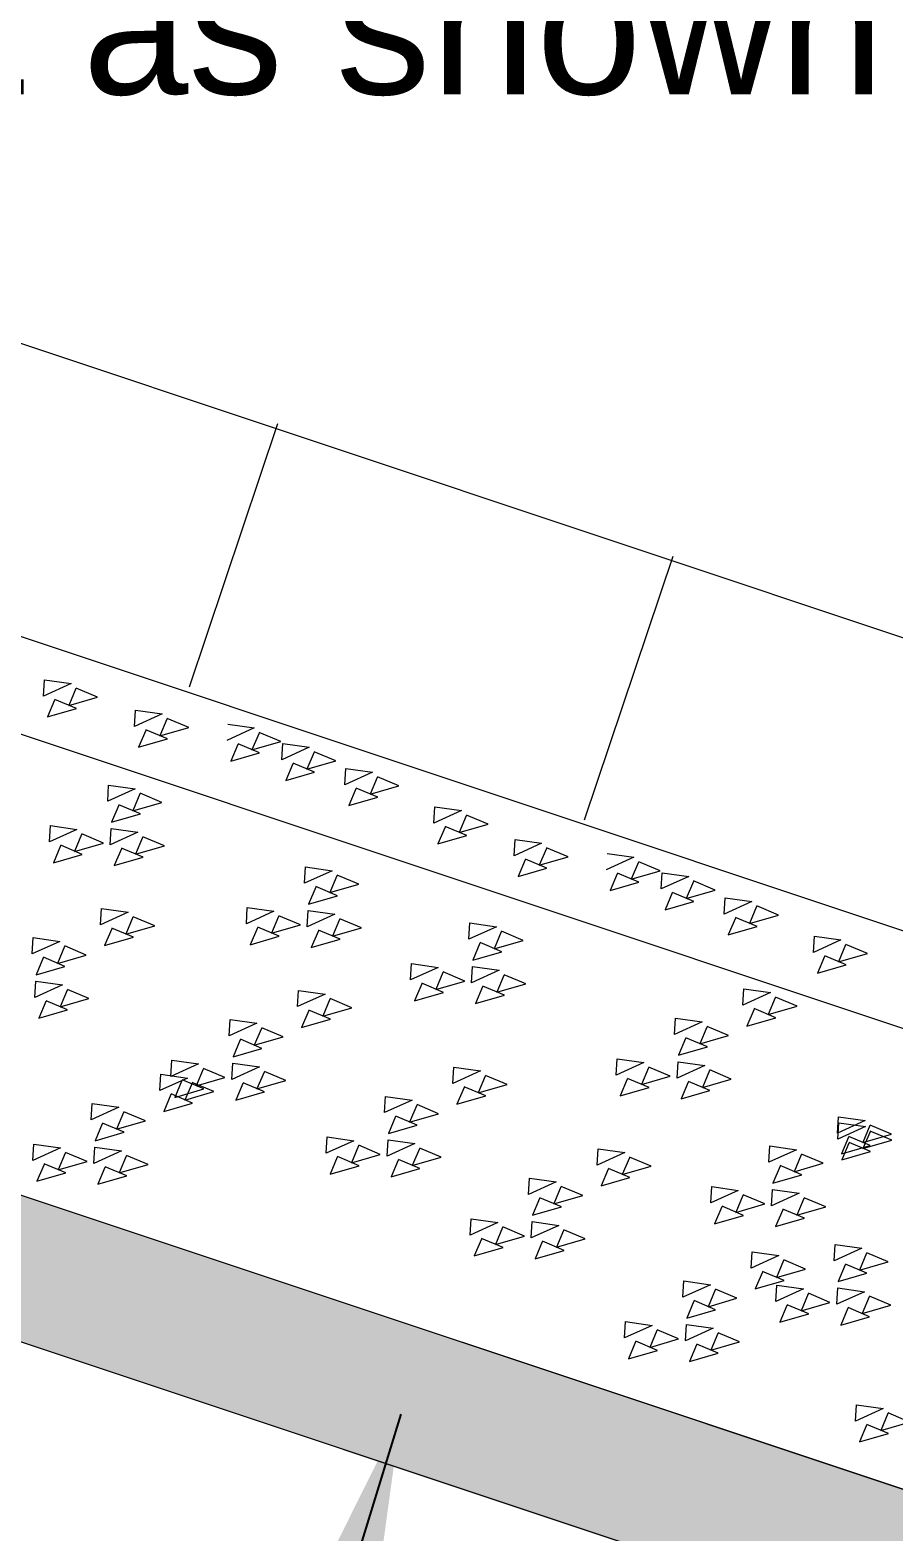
# Model space of a CAD drawing. Header units: inches. Extents: x 15 to 141071, y -30183 to 14738.
# Drawn here: x 69947.09 to 69953.05, y -8750.77 to -8740.4 of the extents above; entities that cross this region are included whole.
import ezdxf

# ---------------------------------------------------------------- set-up
doc = ezdxf.new("R2010")
doc.units = ezdxf.units.IN
doc.header["$MEASUREMENT"] = 0
doc.styles.get("Standard").update_dxf_attribs({"font": 'arial.ttf'})
doc.dimstyles.get("Standard").update_dxf_attribs({"dimtxt": 0.18, "dimasz": 0.18, "dimexe": 0.18, "dimexo": 0.0625, "dimgap": 0.09, "dimtad": 0, "dimtih": 1, "dimtoh": 1, "dimdec": 4, "dimzin": 0, "dimdsep": 46, "dimtxsty": 'Standard', "dimcen": 0.09, "dimadec": 0, "dimazin": 0, "dimtfac": 1, "dimtdec": 4, "dimtofl": 0, "dimtmove": 0, "dimatfit": 3, "dimfxl": 1, "dimtolj": 1, "dimtzin": 0, "dimarcsym": 0})

msp = doc.modelspace()

# ---------------------------------------------------------------- hatches: boundary and pattern name
at = {"linetype": 'Continuous', "lineweight": 20, "ltscale": 0.5}
h = msp.add_hatch(dxfattribs=at)
h.set_pattern_fill('AR-SAND', color=0, scale=0.008, angle=12.8491527, style=0)
h.set_pattern_definition([(50.349153, (64657.79184, -9119.09617), (-0.099550239, 0.378879663), [0, -0.308864, 0, -0.34544, 0, -0.3302]), (20.349153, (64657.79184, -9119.09617), (0.22308449, 0.63907381), [0, -0.166624, 0, -0.278384, 0, -0.10668]), (340.349153, (64657.54816, -9119.15175), (0.616692376, 0.141844811), [0, -0.1016, 0, -0.36576, 0, -0.47752]), (330.349153, (64657.54816, -9119.15175), (0.55588804, 0.309720334), [0, -0.0508, 0, -0.239776, 0, -0.27432])])
h.paths.add_polyline_path([(69933.378693, -8740.71783), (69933.78492, -8741.852371), (69936.988016, -8742.932867), (69936.988016, -8747.023628), (69939.71223, -8747.023628), (69953.179891, -8751.512849), (69953.179891, -8753.38092), (69963.739891, -8753.38092), (69963.739891, -8752.42092), (69954.139891, -8752.42092), (69954.139891, -8750.82092), (69939.868016, -8746.063628), (69937.948016, -8746.063628), (69937.948016, -8742.240938)])

# ---------------------------------------------------------------- linework, layer by layer
at = {"color": 0, "linetype": 'Continuous', "lineweight": 20, "ltscale": 0.5}
for p, q in [((69965.179891, -8748.619752), (69933.623033, -8738.1008)), ((69964.75182, -8750.50092), (69933.015875, -8739.922272)), ((69963.687962, -8750.82092), (69939.868016, -8742.880938)), ((69948.187801, -8744.93822), (69948.799109, -8743.11808)), ((69950.917933, -8745.855157), (69951.529242, -8744.035018)), ((69947.180266, -8745.000666), (69947.186997, -8744.888109)), ((69947.370701, -8744.913884), (69947.180266, -8745.000666)), ((69947.186997, -8744.888109), (69947.370701, -8744.913884)), ((69947.403241, -8744.949645), (69947.354309, -8745.065724)), ((69947.553742, -8745.007927), (69947.405088, -8744.945263)), ((69947.256575, -8745.028298), (69947.207643, -8745.144377)), ((69947.207643, -8745.144377), (69947.407076, -8745.086581)), ((69947.407076, -8745.086581), (69947.258422, -8745.023917)), ((69947.354309, -8745.065724), (69947.553742, -8745.007927)), ((69947.809862, -8745.210833), (69947.816593, -8745.098276)), ((69948.000297, -8745.124051), (69947.809862, -8745.210833)), ((69947.816593, -8745.098276), (69948.000297, -8745.124051)), ((69948.032837, -8745.159812), (69947.983905, -8745.275891)), ((69948.183338, -8745.218094), (69948.034684, -8745.15543)), ((69948.452556, -8745.194689), (69948.63626, -8745.220464)), ((69947.886171, -8745.238465), (69947.837239, -8745.354544)), ((69947.837239, -8745.354544), (69948.036672, -8745.296748)), ((69948.036672, -8745.296748), (69947.888018, -8745.234084)), ((69947.983905, -8745.275891), (69948.183338, -8745.218094)), ((69948.63626, -8745.220464), (69948.445825, -8745.307246)), ((69948.6688, -8745.256224), (69948.619868, -8745.372303)), ((69948.819301, -8745.314507), (69948.670647, -8745.251843)), ((69948.522134, -8745.334878), (69948.473202, -8745.450957)), ((69948.473202, -8745.450957), (69948.672635, -8745.39316)), ((69948.672635, -8745.39316), (69948.523981, -8745.330496)), ((69948.619868, -8745.372303), (69948.819301, -8745.314507)), ((69948.825577, -8745.440398), (69948.832307, -8745.32784)), ((69949.016011, -8745.353615), (69948.825577, -8745.440398)), ((69948.832307, -8745.32784), (69949.016011, -8745.353615)), ((69949.048551, -8745.389376), (69948.999619, -8745.505455)), ((69949.199052, -8745.447658), (69949.050398, -8745.384994)), ((69948.901885, -8745.468029), (69948.852953, -8745.584108)), ((69949.052386, -8745.526312), (69948.903733, -8745.463648)), ((69948.999619, -8745.505455), (69949.199052, -8745.447658)), ((69949.262126, -8745.613305), (69949.268857, -8745.500748)), ((69949.268857, -8745.500748), (69949.452561, -8745.526523)), ((69948.852953, -8745.584108), (69949.052386, -8745.526312)), ((69949.452561, -8745.526523), (69949.262126, -8745.613305)), ((69949.485101, -8745.562283), (69949.436169, -8745.678362)), ((69949.635602, -8745.620566), (69949.486948, -8745.557902)), ((69947.623406, -8745.727731), (69947.630137, -8745.615174)), ((69947.813841, -8745.640949), (69947.623406, -8745.727731)), ((69947.630137, -8745.615174), (69947.813841, -8745.640949)), ((69947.846381, -8745.67671), (69947.797449, -8745.792789)), ((69947.996882, -8745.734992), (69947.848228, -8745.672328)), ((69949.338435, -8745.640937), (69949.289503, -8745.757016)), ((69949.289503, -8745.757016), (69949.488936, -8745.699219)), ((69949.488936, -8745.699219), (69949.340282, -8745.636555)), ((69949.436169, -8745.678362), (69949.635602, -8745.620566)), ((69947.699715, -8745.755363), (69947.650783, -8745.871442)), ((69947.650783, -8745.871442), (69947.850216, -8745.813646)), ((69947.850216, -8745.813646), (69947.701562, -8745.750982)), ((69947.797449, -8745.792789), (69947.996882, -8745.734992)), ((69949.877311, -8745.878234), (69949.884042, -8745.765677)), ((69950.067746, -8745.791452), (69949.877311, -8745.878234)), ((69949.884042, -8745.765677), (69950.067746, -8745.791452)), ((69947.220779, -8746.008497), (69947.22751, -8745.89594)), ((69947.411213, -8745.921715), (69947.220779, -8746.008497)), ((69947.22751, -8745.89594), (69947.411213, -8745.921715)), ((69947.641781, -8746.028404), (69947.648512, -8745.915847)), ((69947.648512, -8745.915847), (69947.832216, -8745.941622)), ((69949.95362, -8745.905866), (69949.904688, -8746.021945)), ((69950.104121, -8745.964148), (69949.955467, -8745.901484)), ((69950.100286, -8745.827213), (69950.051354, -8745.943291)), ((69950.051354, -8745.943291), (69950.250787, -8745.885495)), ((69950.250787, -8745.885495), (69950.102133, -8745.822831)), ((69947.443753, -8745.957476), (69947.394821, -8746.073555)), ((69947.394821, -8746.073555), (69947.594254, -8746.015758)), ((69947.594254, -8746.015758), (69947.4456, -8745.953094)), ((69947.832216, -8745.941622), (69947.641781, -8746.028404)), ((69947.864756, -8745.977383), (69947.815824, -8746.093461)), ((69948.015257, -8746.035665), (69947.866603, -8745.973001)), ((69949.904688, -8746.021945), (69950.104121, -8745.964148)), ((69950.430306, -8746.103623), (69950.437036, -8745.991066)), ((69950.62074, -8746.016841), (69950.430306, -8746.103623)), ((69950.437036, -8745.991066), (69950.62074, -8746.016841)), ((69954.139891, -8750.82092), (69939.868016, -8746.063628)), ((69947.297088, -8746.036129), (69947.248155, -8746.152208)), ((69947.248155, -8746.152208), (69947.447589, -8746.094412)), ((69947.447589, -8746.094412), (69947.298935, -8746.031748)), ((69947.71809, -8746.056036), (69947.669158, -8746.172115)), ((69947.669158, -8746.172115), (69947.868591, -8746.114318)), ((69947.868591, -8746.114318), (69947.719937, -8746.051654)), ((69947.815824, -8746.093461), (69948.015257, -8746.035665)), ((69950.506614, -8746.131255), (69950.457682, -8746.247334)), ((69950.657115, -8746.189537), (69950.508462, -8746.126873)), ((69950.65328, -8746.052601), (69950.604348, -8746.16868)), ((69950.604348, -8746.16868), (69950.803781, -8746.110884)), ((69950.803781, -8746.110884), (69950.655127, -8746.04822)), ((69951.256703, -8746.113253), (69951.066268, -8746.200035)), ((69951.072999, -8746.087478), (69951.256703, -8746.113253)), ((69948.983968, -8746.293552), (69948.990698, -8746.180995)), ((69949.174402, -8746.20677), (69948.983968, -8746.293552)), ((69948.990698, -8746.180995), (69949.174402, -8746.20677)), ((69950.457682, -8746.247334), (69950.657115, -8746.189537)), ((69951.142577, -8746.227667), (69951.093645, -8746.343746)), ((69951.293078, -8746.28595), (69951.144424, -8746.223286)), ((69951.289243, -8746.149014), (69951.240311, -8746.265093)), ((69951.240311, -8746.265093), (69951.439744, -8746.207296)), ((69951.439744, -8746.207296), (69951.29109, -8746.144632)), ((69951.44602, -8746.333187), (69951.452751, -8746.22063)), ((69951.452751, -8746.22063), (69951.636455, -8746.246405)), ((69949.060276, -8746.321184), (69949.011344, -8746.437263)), ((69949.210777, -8746.379466), (69949.062124, -8746.316802)), ((69949.206942, -8746.24253), (69949.15801, -8746.358609)), ((69949.15801, -8746.358609), (69949.357443, -8746.300813)), ((69949.357443, -8746.300813), (69949.208789, -8746.238149)), ((69951.093645, -8746.343746), (69951.293078, -8746.28595)), ((69951.636455, -8746.246405), (69951.44602, -8746.333187)), ((69951.668995, -8746.282165), (69951.620062, -8746.398244)), ((69951.819496, -8746.340448), (69951.670842, -8746.277784)), ((69949.011344, -8746.437263), (69949.210777, -8746.379466)), ((69951.522329, -8746.360819), (69951.473396, -8746.476898)), ((69951.473396, -8746.476898), (69951.67283, -8746.419101)), ((69951.67283, -8746.419101), (69951.524176, -8746.356437)), ((69951.620062, -8746.398244), (69951.819496, -8746.340448)), ((69951.88257, -8746.506094), (69951.889301, -8746.393537)), ((69952.073005, -8746.419312), (69951.88257, -8746.506094)), ((69951.889301, -8746.393537), (69952.073005, -8746.419312)), ((69947.574905, -8746.580031), (69947.581636, -8746.467474)), ((69947.76534, -8746.493249), (69947.574905, -8746.580031)), ((69947.581636, -8746.467474), (69947.76534, -8746.493249)), ((69947.79788, -8746.529009), (69947.748948, -8746.645088)), ((69947.948381, -8746.587292), (69947.799727, -8746.524628)), ((69948.58134, -8746.574318), (69948.588071, -8746.461761)), ((69948.771775, -8746.487536), (69948.58134, -8746.574318)), ((69948.588071, -8746.461761), (69948.771775, -8746.487536)), ((69948.804314, -8746.523296), (69948.755382, -8746.639375)), ((69948.954816, -8746.581579), (69948.806162, -8746.518915)), ((69949.002342, -8746.594225), (69949.009073, -8746.481667)), ((69949.192777, -8746.507442), (69949.002342, -8746.594225)), ((69949.009073, -8746.481667), (69949.192777, -8746.507442)), ((69949.225317, -8746.543203), (69949.176385, -8746.659282)), ((69949.375818, -8746.601485), (69949.227164, -8746.538821)), ((69951.958879, -8746.533726), (69951.909946, -8746.649805)), ((69952.10938, -8746.592009), (69951.960726, -8746.529345)), ((69952.105544, -8746.455073), (69952.056612, -8746.571152)), ((69952.056612, -8746.571152), (69952.256045, -8746.513355)), ((69952.256045, -8746.513355), (69952.107392, -8746.450691)), ((69947.651214, -8746.607663), (69947.602282, -8746.723742)), ((69947.801715, -8746.665945), (69947.653061, -8746.603281)), ((69947.748948, -8746.645088), (69947.948381, -8746.587292)), ((69948.657649, -8746.60195), (69948.608716, -8746.718029)), ((69948.80815, -8746.660232), (69948.659496, -8746.597568)), ((69948.755382, -8746.639375), (69948.954816, -8746.581579)), ((69949.078651, -8746.621856), (69949.029719, -8746.737935)), ((69949.229152, -8746.680139), (69949.080498, -8746.617475)), ((69949.176385, -8746.659282), (69949.375818, -8746.601485)), ((69950.118773, -8746.68073), (69950.125504, -8746.568173)), ((69950.309208, -8746.593948), (69950.118773, -8746.68073)), ((69950.125504, -8746.568173), (69950.309208, -8746.593948)), ((69950.341748, -8746.629709), (69950.292816, -8746.745788)), ((69950.492249, -8746.687991), (69950.343595, -8746.625327)), ((69951.909946, -8746.649805), (69952.10938, -8746.592009)), ((69947.101762, -8746.782036), (69947.108493, -8746.669478)), ((69947.292197, -8746.695253), (69947.101762, -8746.782036)), ((69947.108493, -8746.669478), (69947.292197, -8746.695253)), ((69947.324737, -8746.731014), (69947.275805, -8746.847093)), ((69947.475238, -8746.789296), (69947.326584, -8746.726632)), ((69947.602282, -8746.723742), (69947.801715, -8746.665945)), ((69948.608716, -8746.718029), (69948.80815, -8746.660232)), ((69949.029719, -8746.737935), (69949.229152, -8746.680139)), ((69950.195082, -8746.708362), (69950.14615, -8746.824441)), ((69950.345583, -8746.766645), (69950.196929, -8746.703981)), ((69950.292816, -8746.745788), (69950.492249, -8746.687991)), ((69952.497754, -8746.771024), (69952.504485, -8746.658466)), ((69952.688189, -8746.684241), (69952.497754, -8746.771024)), ((69952.504485, -8746.658466), (69952.688189, -8746.684241)), ((69952.720729, -8746.720002), (69952.671797, -8746.836081)), ((69952.87123, -8746.778284), (69952.722576, -8746.71562)), ((69947.178071, -8746.809667), (69947.129139, -8746.925746)), ((69947.328572, -8746.86795), (69947.179918, -8746.805286)), ((69947.275805, -8746.847093), (69947.475238, -8746.789296)), ((69949.716145, -8746.961496), (69949.722876, -8746.848939)), ((69949.722876, -8746.848939), (69949.90658, -8746.874714)), ((69950.14615, -8746.824441), (69950.345583, -8746.766645)), ((69952.574063, -8746.798655), (69952.525131, -8746.914734)), ((69952.525131, -8746.914734), (69952.724564, -8746.856938)), ((69952.724564, -8746.856938), (69952.57591, -8746.794274)), ((69952.671797, -8746.836081), (69952.87123, -8746.778284)), ((69947.129139, -8746.925746), (69947.328572, -8746.86795)), ((69949.90658, -8746.874714), (69949.716145, -8746.961496)), ((69949.93912, -8746.910475), (69949.890188, -8747.026554)), ((69950.089621, -8746.968757), (69949.940967, -8746.906093)), ((69950.137148, -8746.981403), (69950.143879, -8746.868845)), ((69950.327583, -8746.894621), (69950.137148, -8746.981403)), ((69950.143879, -8746.868845), (69950.327583, -8746.894621)), ((69950.360123, -8746.930381), (69950.31119, -8747.04646)), ((69950.510624, -8746.988664), (69950.36197, -8746.926)), ((69953.179891, -8751.512849), (69939.71223, -8747.023628)), ((69947.120137, -8747.082708), (69947.126868, -8746.970151)), ((69947.310572, -8746.995926), (69947.120137, -8747.082708)), ((69947.126868, -8746.970151), (69947.310572, -8746.995926)), ((69947.343112, -8747.031687), (69947.294179, -8747.147766)), ((69947.493613, -8747.089969), (69947.344959, -8747.027305)), ((69948.935466, -8747.145852), (69948.942197, -8747.033294)), ((69949.125901, -8747.059069), (69948.935466, -8747.145852)), ((69948.942197, -8747.033294), (69949.125901, -8747.059069)), ((69949.792454, -8746.989128), (69949.743522, -8747.105207)), ((69949.743522, -8747.105207), (69949.942955, -8747.047411)), ((69949.942955, -8747.047411), (69949.794301, -8746.984746)), ((69949.890188, -8747.026554), (69950.089621, -8746.968757)), ((69950.213457, -8747.009035), (69950.164525, -8747.125114)), ((69950.363958, -8747.067317), (69950.215304, -8747.004653)), ((69950.31119, -8747.04646), (69950.510624, -8746.988664)), ((69952.011651, -8747.136102), (69952.018381, -8747.023545)), ((69952.202085, -8747.04932), (69952.011651, -8747.136102)), ((69952.018381, -8747.023545), (69952.202085, -8747.04932)), ((69947.196446, -8747.11034), (69947.147514, -8747.226419)), ((69947.147514, -8747.226419), (69947.346947, -8747.168622)), ((69947.346947, -8747.168622), (69947.198293, -8747.105958)), ((69947.294179, -8747.147766), (69947.493613, -8747.089969)), ((69949.158441, -8747.09483), (69949.109509, -8747.210909)), ((69949.109509, -8747.210909), (69949.308942, -8747.153112)), ((69949.308942, -8747.153112), (69949.160288, -8747.090448)), ((69950.164525, -8747.125114), (69950.363958, -8747.067317)), ((69952.087959, -8747.163734), (69952.039027, -8747.279813)), ((69952.23846, -8747.222016), (69952.089806, -8747.159352)), ((69952.234625, -8747.08508), (69952.185693, -8747.201159)), ((69952.185693, -8747.201159), (69952.385126, -8747.143363)), ((69952.385126, -8747.143363), (69952.236472, -8747.080699)), ((69948.462323, -8747.347856), (69948.469054, -8747.235299)), ((69948.652758, -8747.261074), (69948.462323, -8747.347856)), ((69948.469054, -8747.235299), (69948.652758, -8747.261074)), ((69949.011775, -8747.173483), (69948.962843, -8747.289562)), ((69948.962843, -8747.289562), (69949.162276, -8747.231766)), ((69949.162276, -8747.231766), (69949.013622, -8747.169102)), ((69951.538507, -8747.338107), (69951.545238, -8747.225549)), ((69951.728942, -8747.251324), (69951.538507, -8747.338107)), ((69951.545238, -8747.225549), (69951.728942, -8747.251324)), ((69952.039027, -8747.279813), (69952.23846, -8747.222016)), ((69948.538632, -8747.375488), (69948.4897, -8747.491567)), ((69948.689133, -8747.43377), (69948.540479, -8747.371106)), ((69948.685298, -8747.296835), (69948.636366, -8747.412913)), ((69948.636366, -8747.412913), (69948.835799, -8747.355117)), ((69948.835799, -8747.355117), (69948.687145, -8747.292453)), ((69951.614816, -8747.365738), (69951.565884, -8747.481817)), ((69951.765317, -8747.424021), (69951.616663, -8747.361357)), ((69951.761482, -8747.287085), (69951.71255, -8747.403164)), ((69951.71255, -8747.403164), (69951.911983, -8747.345367)), ((69951.911983, -8747.345367), (69951.763329, -8747.282703)), ((69948.4897, -8747.491567), (69948.689133, -8747.43377)), ((69951.565884, -8747.481817), (69951.765317, -8747.424021)), ((69948.059695, -8747.628622), (69948.066426, -8747.516065)), ((69948.25013, -8747.54184), (69948.059695, -8747.628622)), ((69948.066426, -8747.516065), (69948.25013, -8747.54184)), ((69948.28267, -8747.577601), (69948.233738, -8747.693679)), ((69948.433171, -8747.635883), (69948.284517, -8747.573219)), ((69948.480698, -8747.648529), (69948.487429, -8747.535971)), ((69948.671133, -8747.561746), (69948.480698, -8747.648529)), ((69948.487429, -8747.535971), (69948.671133, -8747.561746)), ((69950.00841, -8747.675893), (69950.01514, -8747.563336)), ((69950.01514, -8747.563336), (69950.198844, -8747.589111)), ((69951.135879, -8747.618872), (69951.14261, -8747.506315)), ((69951.326314, -8747.53209), (69951.135879, -8747.618872)), ((69951.14261, -8747.506315), (69951.326314, -8747.53209)), ((69951.358854, -8747.567851), (69951.309922, -8747.68393)), ((69951.509355, -8747.626133), (69951.360701, -8747.563469)), ((69951.556882, -8747.638779), (69951.563613, -8747.526222)), ((69951.747317, -8747.551997), (69951.556882, -8747.638779)), ((69951.563613, -8747.526222), (69951.747317, -8747.551997)), ((69951.930358, -8747.64604), (69951.781704, -8747.583376)), ((69947.983284, -8747.725737), (69947.990015, -8747.613179)), ((69948.173719, -8747.638954), (69947.983284, -8747.725737)), ((69947.990015, -8747.613179), (69948.173719, -8747.638954)), ((69948.136004, -8747.656254), (69948.087072, -8747.772333)), ((69948.286505, -8747.714536), (69948.137851, -8747.651872)), ((69948.206258, -8747.674715), (69948.157326, -8747.790794)), ((69948.35676, -8747.732997), (69948.208106, -8747.670333)), ((69948.233738, -8747.693679), (69948.433171, -8747.635883)), ((69948.557007, -8747.676161), (69948.508075, -8747.792239)), ((69948.707508, -8747.734443), (69948.558854, -8747.671779)), ((69948.703673, -8747.597507), (69948.654741, -8747.713586)), ((69948.654741, -8747.713586), (69948.854174, -8747.65579)), ((69948.854174, -8747.65579), (69948.70552, -8747.593125)), ((69950.198844, -8747.589111), (69950.00841, -8747.675893)), ((69950.231384, -8747.624872), (69950.182452, -8747.740951)), ((69950.182452, -8747.740951), (69950.381885, -8747.683154)), ((69950.381885, -8747.683154), (69950.233231, -8747.62049)), ((69951.212188, -8747.646504), (69951.163256, -8747.762583)), ((69951.362689, -8747.704787), (69951.214035, -8747.642123)), ((69951.309922, -8747.68393), (69951.509355, -8747.626133)), ((69951.633191, -8747.666411), (69951.584259, -8747.78249)), ((69951.783692, -8747.724693), (69951.635038, -8747.662029)), ((69951.779857, -8747.587758), (69951.730925, -8747.703836)), ((69951.730925, -8747.703836), (69951.930358, -8747.64604)), ((69948.059593, -8747.753368), (69948.01066, -8747.869447)), ((69948.210094, -8747.811651), (69948.06144, -8747.748987)), ((69948.087072, -8747.772333), (69948.286505, -8747.714536)), ((69948.157326, -8747.790794), (69948.35676, -8747.732997)), ((69948.508075, -8747.792239), (69948.707508, -8747.734443)), ((69949.535266, -8747.877898), (69949.541997, -8747.765341)), ((69949.725701, -8747.791116), (69949.535266, -8747.877898)), ((69949.541997, -8747.765341), (69949.725701, -8747.791116)), ((69950.084718, -8747.703525), (69950.035786, -8747.819604)), ((69950.035786, -8747.819604), (69950.235219, -8747.761808)), ((69950.235219, -8747.761808), (69950.086565, -8747.699144)), ((69951.163256, -8747.762583), (69951.362689, -8747.704787)), ((69951.584259, -8747.78249), (69951.783692, -8747.724693)), ((69947.510141, -8747.927741), (69947.516871, -8747.815184)), ((69947.700575, -8747.840959), (69947.510141, -8747.927741)), ((69947.516871, -8747.815184), (69947.700575, -8747.840959)), ((69947.733115, -8747.87672), (69947.684183, -8747.992799)), ((69947.883616, -8747.935002), (69947.734962, -8747.872338)), ((69948.01066, -8747.869447), (69948.210094, -8747.811651)), ((69949.758241, -8747.826876), (69949.709309, -8747.942955)), ((69949.709309, -8747.942955), (69949.908742, -8747.885159)), ((69949.908742, -8747.885159), (69949.760088, -8747.822495)), ((69947.586449, -8747.955373), (69947.537517, -8748.071452)), ((69947.73695, -8748.013655), (69947.588296, -8747.950991)), ((69947.684183, -8747.992799), (69947.883616, -8747.935002)), ((69949.611575, -8747.90553), (69949.562643, -8748.021609)), ((69949.562643, -8748.021609), (69949.762076, -8747.963812)), ((69949.762076, -8747.963812), (69949.613422, -8747.901148)), ((69952.664283, -8748.018682), (69952.671014, -8747.906124)), ((69952.854718, -8747.931899), (69952.664283, -8748.018682)), ((69952.666322, -8748.061142), (69952.673053, -8747.948584)), ((69952.856757, -8747.97436), (69952.666322, -8748.061142)), ((69952.671014, -8747.906124), (69952.854718, -8747.931899)), ((69952.673053, -8747.948584), (69952.856757, -8747.97436)), ((69952.887258, -8747.96766), (69952.838325, -8748.083739)), ((69953.037759, -8748.025943), (69952.889105, -8747.963278)), ((69947.107513, -8748.208507), (69947.114244, -8748.09595)), ((69947.114244, -8748.09595), (69947.297948, -8748.121725)), ((69947.537517, -8748.071452), (69947.73695, -8748.013655)), ((69949.132638, -8748.158664), (69949.139369, -8748.046107)), ((69949.323073, -8748.071882), (69949.132638, -8748.158664)), ((69949.139369, -8748.046107), (69949.323073, -8748.071882)), ((69949.553641, -8748.178571), (69949.560372, -8748.066013)), ((69949.744076, -8748.091788), (69949.553641, -8748.178571)), ((69949.560372, -8748.066013), (69949.744076, -8748.091788)), ((69952.740592, -8748.046314), (69952.691659, -8748.162392)), ((69952.742631, -8748.088774), (69952.693699, -8748.204853)), ((69952.891093, -8748.104596), (69952.742439, -8748.041932)), ((69952.893132, -8748.147056), (69952.744478, -8748.084392)), ((69952.838325, -8748.083739), (69953.037759, -8748.025943)), ((69952.889297, -8748.01012), (69952.840365, -8748.126199)), ((69952.840365, -8748.126199), (69953.039798, -8748.068403)), ((69953.039798, -8748.068403), (69952.891144, -8748.005739)), ((69947.297948, -8748.121725), (69947.107513, -8748.208507)), ((69947.330487, -8748.157486), (69947.281555, -8748.273564)), ((69947.480988, -8748.215768), (69947.332335, -8748.153104)), ((69947.528515, -8748.228414), (69947.535246, -8748.115856)), ((69947.71895, -8748.141631), (69947.528515, -8748.228414)), ((69947.535246, -8748.115856), (69947.71895, -8748.141631)), ((69947.75149, -8748.177392), (69947.702558, -8748.293471)), ((69947.901991, -8748.235675), (69947.753337, -8748.17301)), ((69949.208947, -8748.186296), (69949.160015, -8748.302375)), ((69949.359448, -8748.244578), (69949.210794, -8748.181914)), ((69949.355613, -8748.107642), (69949.306681, -8748.223721)), ((69949.306681, -8748.223721), (69949.506114, -8748.165925)), ((69949.506114, -8748.165925), (69949.35746, -8748.103261)), ((69949.780451, -8748.264485), (69949.631797, -8748.201821)), ((69949.776616, -8748.127549), (69949.727684, -8748.243628)), ((69949.727684, -8748.243628), (69949.927117, -8748.185831)), ((69949.927117, -8748.185831), (69949.778463, -8748.123167)), ((69951.003936, -8748.240291), (69951.010667, -8748.127733)), ((69951.194371, -8748.153508), (69951.003936, -8748.240291)), ((69951.010667, -8748.127733), (69951.194371, -8748.153508)), ((69951.226911, -8748.189269), (69951.177978, -8748.305348)), ((69951.377412, -8748.247552), (69951.228758, -8748.184887)), ((69952.19114, -8748.220686), (69952.197871, -8748.108129)), ((69952.381575, -8748.133904), (69952.19114, -8748.220686)), ((69952.197871, -8748.108129), (69952.381575, -8748.133904)), ((69952.414114, -8748.169665), (69952.365182, -8748.285744)), ((69952.564615, -8748.227947), (69952.415962, -8748.165283)), ((69952.691659, -8748.162392), (69952.891093, -8748.104596)), ((69952.693699, -8748.204853), (69952.893132, -8748.147056)), ((69947.183822, -8748.236139), (69947.134889, -8748.352218)), ((69947.134889, -8748.352218), (69947.334323, -8748.294421)), ((69947.334323, -8748.294421), (69947.185669, -8748.231757)), ((69947.281555, -8748.273564), (69947.480988, -8748.215768)), ((69947.604824, -8748.256046), (69947.555892, -8748.372124)), ((69947.755325, -8748.314328), (69947.606671, -8748.251664)), ((69947.702558, -8748.293471), (69947.901991, -8748.235675)), ((69949.160015, -8748.302375), (69949.359448, -8748.244578)), ((69949.62995, -8748.206202), (69949.581018, -8748.322281)), ((69949.581018, -8748.322281), (69949.780451, -8748.264485)), ((69951.080245, -8748.267923), (69951.031312, -8748.384001)), ((69951.230746, -8748.326205), (69951.082092, -8748.263541)), ((69951.177978, -8748.305348), (69951.377412, -8748.247552)), ((69952.267449, -8748.248318), (69952.218516, -8748.364397)), ((69952.218516, -8748.364397), (69952.41795, -8748.3066)), ((69952.41795, -8748.3066), (69952.269296, -8748.243936)), ((69952.365182, -8748.285744), (69952.564615, -8748.227947)), ((69947.555892, -8748.372124), (69947.755325, -8748.314328)), ((69950.530793, -8748.442295), (69950.537524, -8748.329738)), ((69950.721228, -8748.355513), (69950.530793, -8748.442295)), ((69950.537524, -8748.329738), (69950.721228, -8748.355513)), ((69950.753767, -8748.391274), (69950.704835, -8748.507353)), ((69950.904268, -8748.449556), (69950.755615, -8748.386892)), ((69951.031312, -8748.384001), (69951.230746, -8748.326205)), ((69951.788512, -8748.501452), (69951.795243, -8748.388895)), ((69951.795243, -8748.388895), (69951.978947, -8748.41467)), ((69952.209515, -8748.521359), (69952.216245, -8748.408801)), ((69952.216245, -8748.408801), (69952.399949, -8748.434577)), ((69950.607102, -8748.469927), (69950.558169, -8748.586006)), ((69950.757603, -8748.528209), (69950.608949, -8748.465545)), ((69950.704835, -8748.507353), (69950.904268, -8748.449556)), ((69951.978947, -8748.41467), (69951.788512, -8748.501452)), ((69952.011487, -8748.450431), (69951.962554, -8748.56651)), ((69951.962554, -8748.56651), (69952.161988, -8748.508713)), ((69952.161988, -8748.508713), (69952.013334, -8748.446049)), ((69952.399949, -8748.434577), (69952.209515, -8748.521359)), ((69952.432489, -8748.470337), (69952.383557, -8748.586416)), ((69952.58299, -8748.52862), (69952.434336, -8748.465956)), ((69950.128165, -8748.723061), (69950.134896, -8748.610504)), ((69950.134896, -8748.610504), (69950.3186, -8748.636279)), ((69950.558169, -8748.586006), (69950.757603, -8748.528209)), ((69951.864821, -8748.529084), (69951.815888, -8748.645163)), ((69951.815888, -8748.645163), (69952.015322, -8748.587366)), ((69952.015322, -8748.587366), (69951.866668, -8748.524702)), ((69952.285823, -8748.548991), (69952.236891, -8748.66507)), ((69952.236891, -8748.66507), (69952.436324, -8748.607273)), ((69952.436324, -8748.607273), (69952.28767, -8748.544609)), ((69952.383557, -8748.586416), (69952.58299, -8748.52862)), ((69950.3186, -8748.636279), (69950.128165, -8748.723061)), ((69950.35114, -8748.67204), (69950.302207, -8748.788119)), ((69950.501641, -8748.730322), (69950.352987, -8748.667658)), ((69950.549168, -8748.742968), (69950.555898, -8748.63041)), ((69950.739602, -8748.656186), (69950.549168, -8748.742968)), ((69950.555898, -8748.63041), (69950.739602, -8748.656186)), ((69950.772142, -8748.691946), (69950.72321, -8748.808025)), ((69950.922643, -8748.750229), (69950.773989, -8748.687565)), ((69950.204474, -8748.750693), (69950.155541, -8748.866772)), ((69950.155541, -8748.866772), (69950.354975, -8748.808975)), ((69950.354975, -8748.808975), (69950.206321, -8748.746311)), ((69950.302207, -8748.788119), (69950.501641, -8748.730322)), ((69950.625476, -8748.7706), (69950.576544, -8748.886679)), ((69950.775977, -8748.828882), (69950.627323, -8748.766218)), ((69950.72321, -8748.808025), (69950.922643, -8748.750229)), ((69952.641177, -8748.900393), (69952.647908, -8748.787835)), ((69952.831612, -8748.813611), (69952.641177, -8748.900393)), ((69952.647908, -8748.787835), (69952.831612, -8748.813611)), ((69950.576544, -8748.886679), (69950.775977, -8748.828882)), ((69952.069158, -8748.950914), (69952.075889, -8748.838357)), ((69952.259592, -8748.864132), (69952.069158, -8748.950914)), ((69952.075889, -8748.838357), (69952.259592, -8748.864132)), ((69952.292132, -8748.899893), (69952.2432, -8749.015972)), ((69952.442633, -8748.958175), (69952.293979, -8748.895511)), ((69952.717486, -8748.928025), (69952.668554, -8749.044104)), ((69952.867987, -8748.986307), (69952.719333, -8748.923643)), ((69952.864152, -8748.849371), (69952.81522, -8748.96545)), ((69952.81522, -8748.96545), (69953.014653, -8748.907654)), ((69953.014653, -8748.907654), (69952.865999, -8748.84499)), ((69952.145467, -8748.978546), (69952.096534, -8749.094625)), ((69952.295968, -8749.036828), (69952.147314, -8748.974164)), ((69952.2432, -8749.015972), (69952.442633, -8748.958175)), ((69952.668554, -8749.044104), (69952.867987, -8748.986307)), ((69951.596014, -8749.152919), (69951.602745, -8749.040361)), ((69951.786449, -8749.066137), (69951.596014, -8749.152919)), ((69951.602745, -8749.040361), (69951.786449, -8749.066137)), ((69951.818989, -8749.101897), (69951.770057, -8749.217976)), ((69951.96949, -8749.16018), (69951.820836, -8749.097515)), ((69952.096534, -8749.094625), (69952.295968, -8749.036828)), ((69952.23855, -8749.181159), (69952.245281, -8749.068601)), ((69952.428984, -8749.094377), (69952.23855, -8749.181159)), ((69952.245281, -8749.068601), (69952.428984, -8749.094377)), ((69952.461524, -8749.130137), (69952.412592, -8749.246216)), ((69952.612025, -8749.18842), (69952.463371, -8749.125755)), ((69952.659552, -8749.201065), (69952.666283, -8749.088508)), ((69952.849987, -8749.114283), (69952.659552, -8749.201065)), ((69952.666283, -8749.088508), (69952.849987, -8749.114283)), ((69951.672323, -8749.180551), (69951.623391, -8749.29663)), ((69951.623391, -8749.29663), (69951.822824, -8749.238833)), ((69951.822824, -8749.238833), (69951.67417, -8749.176169)), ((69951.770057, -8749.217976), (69951.96949, -8749.16018)), ((69952.314859, -8749.208791), (69952.265926, -8749.32487)), ((69952.46536, -8749.267073), (69952.316706, -8749.204409)), ((69952.412592, -8749.246216), (69952.612025, -8749.18842)), ((69952.735861, -8749.228697), (69952.686929, -8749.344776)), ((69952.886362, -8749.28698), (69952.737708, -8749.224315)), ((69952.882527, -8749.150044), (69952.833595, -8749.266123)), ((69952.833595, -8749.266123), (69953.033028, -8749.208326)), ((69953.033028, -8749.208326), (69952.884374, -8749.145662)), ((69951.193387, -8749.433685), (69951.200118, -8749.321127)), ((69951.383821, -8749.346902), (69951.193387, -8749.433685)), ((69951.200118, -8749.321127), (69951.383821, -8749.346902)), ((69951.614389, -8749.453591), (69951.62112, -8749.341034)), ((69951.62112, -8749.341034), (69951.804824, -8749.366809)), ((69952.265926, -8749.32487), (69952.46536, -8749.267073)), ((69952.686929, -8749.344776), (69952.886362, -8749.28698)), ((69951.416361, -8749.382663), (69951.367429, -8749.498742)), ((69951.367429, -8749.498742), (69951.566862, -8749.440946)), ((69951.566862, -8749.440946), (69951.418208, -8749.378281)), ((69951.804824, -8749.366809), (69951.614389, -8749.453591)), ((69951.837364, -8749.40257), (69951.788432, -8749.518649)), ((69951.987865, -8749.460852), (69951.839211, -8749.398188)), ((69951.269695, -8749.461317), (69951.220763, -8749.577395)), ((69951.220763, -8749.577395), (69951.420197, -8749.519599)), ((69951.420197, -8749.519599), (69951.271543, -8749.456935)), ((69951.690698, -8749.481223), (69951.641766, -8749.597302)), ((69951.641766, -8749.597302), (69951.841199, -8749.539506)), ((69951.841199, -8749.539506), (69951.692545, -8749.476841)), ((69951.788432, -8749.518649), (69951.987865, -8749.460852)), ((69952.789327, -8750.007609), (69952.796057, -8749.895052)), ((69952.979761, -8749.920827), (69952.789327, -8750.007609)), ((69952.796057, -8749.895052), (69952.979761, -8749.920827)), ((69953.012301, -8749.956588), (69952.963369, -8750.072666)), ((69953.162802, -8750.01487), (69953.014148, -8749.952206)), ((69952.865635, -8750.035241), (69952.816703, -8750.15132)), ((69953.016136, -8750.093523), (69952.867482, -8750.030859)), ((69952.963369, -8750.072666), (69953.162802, -8750.01487)), ((69952.816703, -8750.15132), (69953.016136, -8750.093523))]:
    msp.add_line(p, q, dxfattribs=at)
msp.add_lwpolyline([(69933.378693, -8740.71783), (69933.78492, -8741.852371), (69936.988016, -8742.932867), (69936.988016, -8747.023628), (69939.71223, -8747.023628), (69953.179891, -8751.512849), (69953.179891, -8753.38092), (69963.739891, -8753.38092), (69963.739891, -8752.42092), (69954.139891, -8752.42092), (69954.139891, -8750.82092), (69939.868016, -8746.063628), (69937.948016, -8746.063628), (69937.948016, -8742.240938), (69933.378693, -8740.71783)], dxfattribs=at)

# ---------------------------------------------------------------- texts
at = {"color": 0, "linetype": 'Continuous', "lineweight": 20, "ltscale": 0.5, "insert": (69942.351375, -8736.777836), "char_height": 0.9384, "attachment_point": 1}
msp.add_mtext('Geo textile filter (thickness >= 3.00 mm)\\Pshall be extended 1.00m below Working \\PLow WL as shown in detail "Z".', dxfattribs=at)

# ---------------------------------------------------------------- leaders
at = {"color": 0, "linetype": 'Continuous', "lineweight": 20, "ltscale": 0.5}
msp.add_leader([(69949.648923, -8749.961242), (69947.943356, -8755.48694)], dimstyle='Standard', override={"dimtxt": 850, "dimasz": 1, "dimdec": 2, "dimlfac": 0.001, "dimpost": 'm', "dimfxl": 0.15, "dimfxlon": 1}, dxfattribs=at)

doc.saveas('drawing.dxf')
